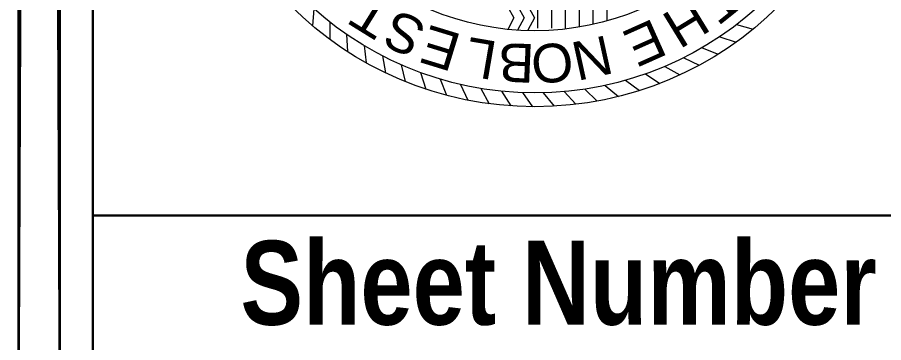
# Model space of a CAD drawing. Header units: inches. Extents: x -3905 to 10892, y 1064 to 9590.
# Drawn here: x 2166.928 to 2168.784, y 6463.947 to 6464.645 of the extents above; entities that cross this region are included whole.
import ezdxf

# ---------------------------------------------------------------- set-up
doc = ezdxf.new("R2010")
doc.units = ezdxf.units.IN
doc.header["$MEASUREMENT"] = 0
doc.layers.add('_CoSD_TB', color=7, linetype='Continuous', lineweight=0)
doc.layers.add('BORDER', color=250, linetype='Continuous', lineweight=30)
doc.styles.add('CoSD TITLE', font='arial.ttf')
doc.styles.add('Title', font='swissck.ttf')

msp = doc.modelspace()

# ---------------------------------------------------------------- linework, layer by layer
at = {"layer": '_CoSD_TB', "color": 1, "linetype": 'Continuous'}
for p, q in [((2168.04303, 6464.62151), (2168.04303, 6464.81747)), ((2168.07266, 6464.62151), (2168.07266, 6464.76096)), ((2168.10229, 6464.62151), (2168.10229, 6464.73583)), ((2168.13192, 6464.62388), (2168.13192, 6464.72378)), ((2168.16155, 6464.62963), (2168.16155, 6464.69892)), ((2168.19118, 6464.63702), (2168.19118, 6464.70541)), ((2167.56302, 6464.66326), (2167.56037, 6464.62637)), ((2167.59726, 6464.63457), (2167.59694, 6464.59759)), ((2168.46897, 6464.62916), (2168.50471, 6464.61964)), ((2167.63324, 6464.60809), (2167.63524, 6464.57116)), ((2168.43266, 6464.60312), (2168.46774, 6464.59138)), ((2167.67081, 6464.58392), (2167.67512, 6464.54718)), ((2168.3948, 6464.57942), (2168.42907, 6464.5655)), ((2167.70983, 6464.56215), (2167.71644, 6464.52576)), ((2168.35551, 6464.55814), (2168.38884, 6464.5421)), ((2167.75013, 6464.54288), (2167.75901, 6464.50697)), ((2167.79156, 6464.52618), (2167.80268, 6464.4909)), ((2168.31497, 6464.53937), (2168.34723, 6464.52126)), ((2167.83397, 6464.51211), (2167.84728, 6464.4776)), ((2168.23076, 6464.50964), (2168.26049, 6464.48764)), ((2168.27333, 6464.52318), (2168.30439, 6464.50309)), ((2167.87717, 6464.50073), (2167.89262, 6464.46712)), ((2167.921, 6464.49209), (2167.93853, 6464.45952)), ((2168.14349, 6464.4907), (2168.17023, 6464.46514)), ((2168.18742, 6464.4988), (2168.21571, 6464.47497)), ((2167.96529, 6464.48621), (2167.98483, 6464.45481)), ((2168.00985, 6464.48313), (2168.03133, 6464.45301)), ((2168.05453, 6464.48285), (2168.07785, 6464.45414)), ((2168.09913, 6464.48538), (2168.12421, 6464.45819))]:
    msp.add_line(p, q, dxfattribs=at)
at = {"layer": '_CoSD_TB', "color": 1}
for p, q in [((2167.97827, 6464.66802), (2167.99157, 6464.6433)), ((2168.00022, 6464.66804), (2168.01352, 6464.64332)), ((2168.02133, 6464.66962), (2168.03547, 6464.64335)), ((2167.99157, 6464.6433), (2167.97851, 6464.61889)), ((2168.01352, 6464.64332), (2167.99951, 6464.61716)), ((2168.03547, 6464.64335), (2168.02133, 6464.61694))]:
    msp.add_line(p, q, dxfattribs=at)
at = {"layer": '_CoSD_TB', "color": 1, "linetype": 'Continuous'}
for radius in [0.74077, 0.71114]:
    msp.add_circle((2168.03661, 6465.19376), radius, dxfattribs=at)
at = {"layer": '_CoSD_TB', "color": 1}
msp.add_circle((2168.03661, 6465.19376), 0.5778, dxfattribs=at)
at = {"layer": 'BORDER', "color": 7}
for p, q in [((2167.0891, 6485.06295), (2167.0891, 6462.56295)), ((2168.98412, 6464.21999), (2167.0891, 6464.21999))]:
    msp.add_line(p, q, dxfattribs=at)
at = {"layer": 'BORDER', "color": 5, "const_width": 0.09375}
msp.add_lwpolyline([(2166.97451, 6462.56295), (2166.97451, 6485.06295), (2166.97451, 6485.06295), (2166.97451, 6462.56295)], close=True, dxfattribs=at)

# ---------------------------------------------------------------- texts
at = {"layer": '_CoSD_TB', "color": 1, "style": 'CoSD TITLE'}
for s, rotation, p in [('T', 218.82439, (2168.43652, 6464.73727)), ('T', 148.21328, (2167.73876, 6464.66499)), ('H', 211.46328, (2168.37473, 6464.68979)), ('S', 155.57439, (2167.80896, 6464.63119)), ('E', 204.10217, (2168.2911, 6464.64323)), ('E', 162.9355, (2167.88292, 6464.60666)), ('L', 170.29661, (2167.95941, 6464.5918)), ('N', 192.37994, (2168.19138, 6464.60694)), ('B', 177.65772, (2168.03717, 6464.58687)), ('O', 185.01883, (2168.11492, 6464.59195))]:
    msp.add_text(s, height=0.08297, rotation=rotation, dxfattribs=at).set_placement(p)
at = {"layer": 'BORDER', "color": 7, "insert": (2167.40575, 6464.16537), "char_height": 0.18, "width": 2.8366846, "attachment_point": 1, "style": 'Title'}
msp.add_mtext('{\\f@Arial Unicode MS|b1|i0|c0|p34;\\W0.8;Sheet Number}', dxfattribs=at)

doc.saveas('drawing.dxf')
